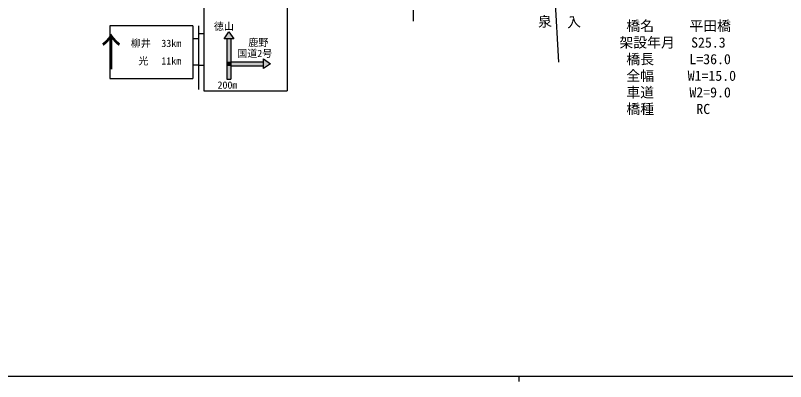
# Model space of a CAD drawing. Units: millimetres at full size, sheet at 1:1000; details may follow other scales. Extents: x 40000 to 680000, y 20000 to 380000.
# Drawn here: x 177140 to 316140, y 204000 to 270118 of the extents above; entities that cross this region are included whole.
import ezdxf
from ezdxf.enums import TextEntityAlignment as Align

# ---------------------------------------------------------------- set-up
doc = ezdxf.new("R2010")
doc.units = ezdxf.units.MM
doc.header["$LTSCALE"] = 1000
doc.layers.add('M-BMK-HTXT', color=7, linetype='Continuous')
for name, color, linetype, lineweight in [('M-BMK-ROW', 30, 'Continuous', 25), ('M-STR-HTXT', 7, 'Continuous', 13), ('M-STR-STRC', 7, 'Continuous', 25), ('M-TTL-BAND', 7, 'Continuous', 25)]:
    doc.layers.add(name, color=color, linetype=linetype, lineweight=lineweight)
doc.styles.add('@ＭＳ ゴシック', font='')
doc.styles.add('ＭＳ ゴシック', font='')
doc.styles.get('@ＭＳ ゴシック').set_extended_font_data('@MS Gothic')
doc.styles.get('ＭＳ ゴシック').set_extended_font_data('MS Gothic')

msp = doc.modelspace()

# ---------------------------------------------------------------- hatches: boundary and pattern name
at = {"layer": 'M-STR-STRC'}
for points in [[(215671, 267130), (216546, 265880), (216046, 265880), (215296, 265880), (214796, 265880)], [(215296, 265880), (216046, 265880), (216046, 261755), (215296, 261755)], [(215296, 261755), (216046, 261755), (216046, 261005), (215296, 261005)], [(216046, 261005), (216046, 261755), (221921, 261755), (221921, 261005)], [(221921, 261755), (221921, 262255), (223171, 261380), (221921, 260505), (221921, 261005)], [(215296, 261005), (216046, 261005), (216046, 258630), (215296, 258630)]]:
    msp.add_hatch(color=256, dxfattribs=at).paths.add_polyline_path(points)

# ---------------------------------------------------------------- linework, layer by layer
at = {"layer": 'M-BMK-ROW'}
msp.add_line((275219, 261687), (273423, 292764), dxfattribs=at)
at = {"layer": 'M-STR-STRC'}
for p, q in [((211171, 271495), (211171, 256495)), ((226171, 271495), (226171, 256495)), ((248923, 271091), (248923, 269091)), ((194171, 268245), (194171, 258745)), ((209171, 268245), (194171, 268245)), ((209171, 268245), (209171, 258745)), ((210171, 268245), (210171, 256745)), ((214796, 265880), (215671, 267130)), ((215671, 267130), (216546, 265880)), ((210171, 265870), (209171, 265870)), ((210171, 266870), (211171, 266870)), ((216546, 265880), (214796, 265880)), ((215296, 265880), (215296, 258630)), ((216046, 265880), (216046, 258630)), ((216046, 261755), (221921, 261755)), ((221921, 262255), (223171, 261380)), ((221921, 260505), (221921, 262255)), ((223171, 261380), (221921, 260505)), ((210171, 261120), (209171, 261120)), ((210171, 261120), (211171, 261120)), ((216046, 261005), (221921, 261005)), ((194171, 258745), (209171, 258745)), ((215296, 258630), (216046, 258630)), ((211171, 256495), (226171, 256495))]:
    msp.add_line(p, q, dxfattribs=at)
at = {"layer": 'M-TTL-BAND'}
for p, q in [((40000, 205000), (579000, 205000)), ((268000, 205000), (268000, 204000))]:
    msp.add_line(p, q, dxfattribs=at)

# ---------------------------------------------------------------- texts
at = {"layer": 'M-BMK-HTXT', "style": '@ＭＳ ゴシック'}
for s, rotation, p in [('字\u3000潮\u3000入', 274.554, (275508, 280067)), ('字\u3000\u3000泉', 273.307, (270695, 277706))]:
    msp.add_text(s, height=1833, rotation=rotation, dxfattribs=at).set_placement(p, align=Align.BOTTOM_LEFT)
at = {"layer": 'M-STR-HTXT', "style": 'ＭＳ ゴシック'}
for s, p in [('橋名', (287403, 266757)), ('平田橋', (298778, 266757)), ('架設年月', (286153, 263757)), ('S25.3', (299090, 263757)), ('橋長', (287403, 260757)), ('L=36.0', (298778, 260757)), ('全幅', (287403, 257757)), ('W1=15.0', (298465, 257757)), ('車道', (287403, 254757)), ('W2=9.0', (298778, 254757)), ('橋種', (287403, 251757)), ('RC', (300028, 251757))]:
    msp.add_text(s, height=1833, dxfattribs=at).set_placement(p, align=Align.BOTTOM_LEFT)
at = {"layer": 'M-STR-STRC', "style": 'ＭＳ ゴシック'}
for s, height, p in [('徳山', 1320, (214771, 268130)), ('↑', 5132, (194421, 263495)), ('柳井', 1320, (199771, 265078)), ('33km', 1320, (205271, 265078)), ('鹿野', 1320, (220982, 265225)), ('国道2号', 1320, (220346, 263255)), ('光', 1320, (200241, 261897)), ('11km', 1320, (205271, 261897)), ('200m', 1320, (215409, 257544))]:
    msp.add_text(s, height=height, dxfattribs=at).set_placement(p, align=Align.MIDDLE_CENTER)

doc.saveas('drawing.dxf')
